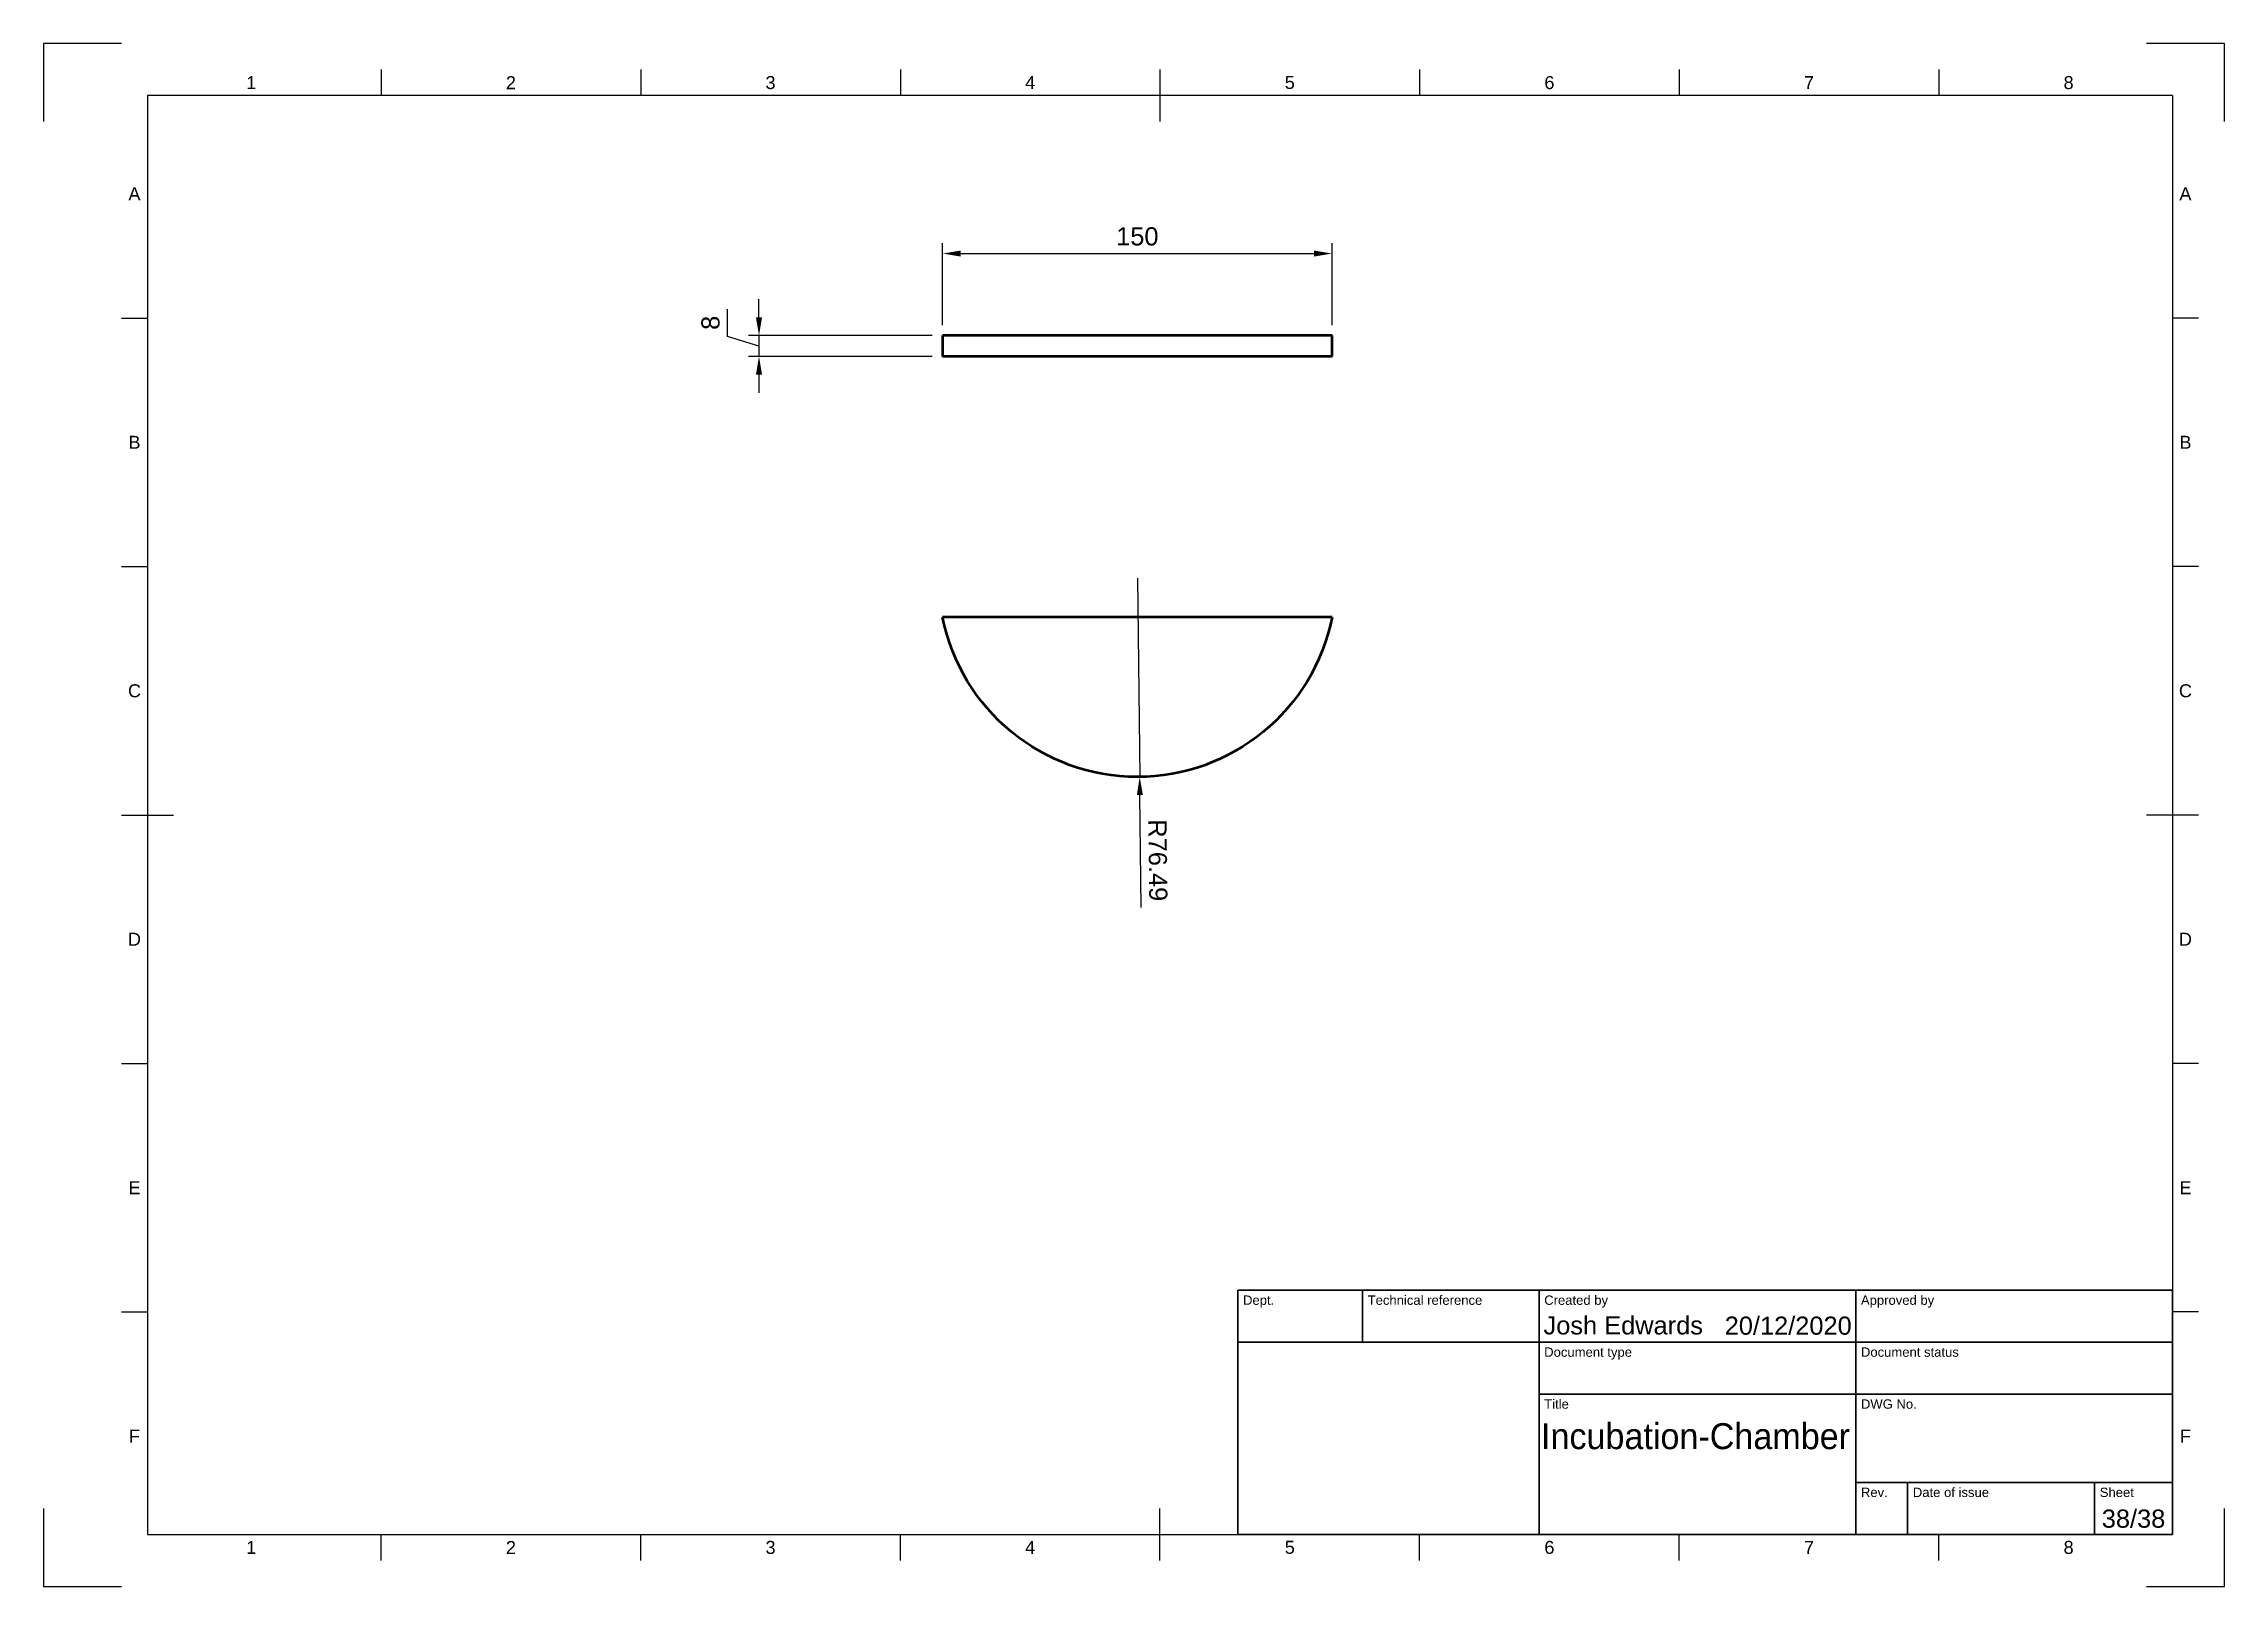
# Model space of a CAD drawing. Header units: millimetres. Extents: x 0 to 420, y 0 to 297.
import ezdxf
from ezdxf.enums import TextEntityAlignment as Align

# ---------------------------------------------------------------- set-up
doc = ezdxf.new("R2010")
doc.units = ezdxf.units.MM
doc.header["$LTSCALE"] = 0.75
for name, color, linetype, lineweight in [('Border', 7, 'Continuous', 25), ('Dimensions', 7, 'Continuous', 25), ('TitleBlock', 7, 'Continuous', 35), ('Visible', 7, 'Continuous', 50)]:
    doc.layers.add(name, color=color, linetype=linetype, lineweight=lineweight)
doc.styles.add('FusionTitle', font='arial.ttf')
doc.styles.get("Standard").update_dxf_attribs({"font": 'arial.ttf'})
doc.dimstyles.new('ISO-25', dxfattribs={"dimtxt": 3.5, "dimasz": 3.5, "dimexe": 2, "dimexo": 2, "dimgap": 1.5, "dimtad": 1, "dimzin": 12, "dimdsep": 46, "dimtxsty": 'Standard', "dimcen": 0, "dimclrd": 256, "dimclre": 256, "dimclrt": 256, "dimazin": 3, "dimtp": 0.1, "dimtm": 0.1, "dimtfac": 0.714, "dimtmove": 1, "dimatfit": 3, "dimfxl": 1, "dimtzin": 12, "dimarcsym": 0})

# ---------------------------------------------------------------- blocks, each defined once
blk = doc.blocks.new('ISO_A3_SHEET')
at = {"layer": 'Border'}
for p, q in [((65, 292), (65, 287)), ((115, 292), (115, 287)), ((165, 292), (165, 287)), ((215, 292), (215, 282)), ((265, 292), (265, 287)), ((315, 292), (315, 287)), ((365, 292), (365, 287)), ((410, 287), (20, 287)), ((20, 287), (20, 10)), ((410, 287), (410, 10)), ((15, 244.16666), (20, 244.16666)), ((415, 244.16666), (410, 244.16666)), ((15, 196.33333), (20, 196.33333)), ((415, 196.33333), (410, 196.33333)), ((15, 148.5), (25, 148.5)), ((415, 148.5), (405, 148.5)), ((15, 100.66667), (20, 100.66667)), ((415, 100.66667), (410, 100.66667)), ((15, 52.83334), (20, 52.83334)), ((415, 52.83334), (410, 52.83334)), ((215, 5), (215, 15)), ((20, 10), (410, 10)), ((65, 5), (65, 10)), ((115, 5), (115, 10)), ((165, 5), (165, 10)), ((265, 5), (265, 10)), ((315, 5), (315, 10)), ((365, 5), (365, 10))]:
    blk.add_line(p, q, dxfattribs=at)
at = {"layer": 'Defpoints'}
for p, q in [((15, 297), (0, 297)), ((0, 297), (0, 282)), ((420, 297), (405, 297)), ((420, 282), (420, 297)), ((0, 15), (0, 0)), ((420, 0), (420, 15)), ((0, 0), (15, 0)), ((405, 0), (420, 0))]:
    blk.add_line(p, q, dxfattribs=at)
at = {"layer": 'Border', "style": 'FusionTitle'}
for s, p in [('1', (40, 289.5)), ('2', (90, 289.5)), ('3', (140, 289.5)), ('4', (190, 289.5)), ('5', (240, 289.5)), ('6', (290, 289.5)), ('7', (340, 289.5)), ('8', (390, 289.5)), ('A', (17.5, 268.08333)), ('A', (412.5, 268.08333)), ('B', (17.5, 220.25)), ('B', (412.5, 220.25)), ('C', (17.5, 172.41667)), ('C', (412.5, 172.41667)), ('D', (17.5, 124.58334)), ('D', (412.5, 124.58334)), ('E', (17.5, 76.75001)), ('E', (412.5, 76.75001)), ('F', (17.5, 28.91668)), ('F', (412.5, 28.91668)), ('1', (40, 7.5)), ('2', (90, 7.5)), ('3', (140, 7.5)), ('4', (190, 7.5)), ('5', (240, 7.5)), ('6', (290, 7.5)), ('7', (340, 7.5)), ('8', (390, 7.5))]:
    blk.add_text(s, height=2.5, dxfattribs=at).set_placement(p, align=Align.MIDDLE)
blk = doc.blocks.new('ISO_TITLEBLOCK')
at = {"layer": 'TitleBlock'}
for p, q in [((0, 47), (-180, 47)), ((-180, 47), (-180, 0)), ((-156, 37), (-156, 47)), ((-122, 0), (-122, 47)), ((-61, 0), (-61, 47)), ((0, 0), (0, 47)), ((-180, 37), (0, 37)), ((-122, 27), (0, 27)), ((-61, 10), (0, 10)), ((-51, 0), (-51, 10)), ((-15, 0), (-15, 10)), ((-180, 0), (0, 0))]:
    blk.add_line(p, q, dxfattribs=at)
at = {"layer": 'TitleBlock', "style": 'FusionTitle'}
for s, p in [('Dept.', (-179, 46)), ('Technical reference', (-155, 46)), ('Created by', (-121, 46)), ('Approved by', (-60, 46)), ('Document type', (-121, 36)), ('Document status', (-60, 36)), ('Title', (-121, 26)), ('DWG No.', (-60, 26)), ('Rev.', (-60, 9)), ('Date of issue', (-50, 9)), ('Sheet', (-14, 9))]:
    blk.add_text(s, height=1.8, dxfattribs=at).set_placement(p, align=Align.TOP_LEFT)
for tag, height, p in [('DEPT', 3.5, (-179, 42)), ('TECHNICAL_REFERENCE', 3.5, (-155, 42)), ('CREATED_BY', 3.5, (-121, 42)), ('APPROVED_BY', 3.5, (-60, 42)), ('DOCUMENT_TYPE', 3.5, (-121, 32)), ('DOCUMENT_STATUS', 3.5, (-60, 32)), ('TITLE_1', 5, (-121, 21.5)), ('TITLE_2', 5, (-121, 14)), ('TITLE_3', 5, (-121, 6.5)), ('DATE_OF_ISSUE', 3.5, (-50, 5))]:
    blk.add_attdef(tag, text='', height=height, dxfattribs=at).set_placement(p, align=Align.TOP_LEFT)
for tag, p in [('CREATED_DATE', (-62, 42)), ('APPROVED_DATE', (-0.99, 42))]:
    blk.add_attdef(tag, text='', height=3.5, dxfattribs=at).set_placement(p, align=Align.TOP_RIGHT)
for tag, height, p in [('DRAWING_NUMBER', 5, (-30.5, 19.75)), ('REV', 3.5, (-56, 4.85)), ('SHEET', 3.5, (-7.5, 4.85))]:
    blk.add_attdef(tag, text='', height=height, dxfattribs=at).set_placement(p, align=Align.TOP_CENTER)
blk = doc.blocks.new('*D8')
at = {"layer": 'Defpoints', "color": 0, "transparency": 16777216}
for p in [(248.145153, 256.587823), (173.145153, 240.788834), (248.145153, 240.788834)]:
    blk.add_point(p, dxfattribs=at)
at = {"layer": 'Dimensions', "lineweight": -2, "transparency": 16777216}
for p, q in [((173.145153, 242.788834), (173.145153, 258.587823)), ((176.645153, 256.587823), (244.645153, 256.587823)), ((248.145153, 242.788834), (248.145153, 258.587823))]:
    blk.add_line(p, q, dxfattribs=at)
at = {"layer": 'Dimensions', "transparency": 16777216}
for points in [[(176.645153, 257.171157), (176.645153, 256.00449), (173.145153, 256.587823)], [(244.645153, 257.171157), (244.645153, 256.00449), (248.145153, 256.587823)]]:
    blk.add_solid(points, dxfattribs=at)
at = {"layer": 'Dimensions', "transparency": 16777216, "insert": (210.645153, 259.874829), "char_height": 3.5, "attachment_point": 5}
blk.add_mtext('150', dxfattribs=at)
blk = doc.blocks.new('*D9')
at = {"layer": 'Defpoints', "color": 0, "transparency": 16777216}
for p in [(173.145153, 240.788834), (137.776368, 236.788834), (173.145153, 236.788834)]:
    blk.add_point(p, dxfattribs=at)
at = {"layer": 'Dimensions', "lineweight": -2, "transparency": 16777216}
for p, q in [((131.739363, 240.599935), (131.739363, 245.906211)), ((137.776368, 244.288834), (137.776368, 247.788834)), ((137.776368, 238.788834), (131.739363, 240.599935)), ((171.145153, 240.788834), (135.776368, 240.788834)), ((137.776368, 240.788834), (137.776368, 236.788834)), ((137.776368, 240.788834), (137.776368, 236.788834)), ((171.145153, 236.788834), (135.776368, 236.788834)), ((137.776368, 233.288834), (137.776368, 229.788834))]:
    blk.add_line(p, q, dxfattribs=at)
at = {"layer": 'Dimensions', "transparency": 16777216}
for points in [[(137.193035, 244.288834), (138.359702, 244.288834), (137.776368, 240.788834)], [(137.193035, 233.288834), (138.359702, 233.288834), (137.776368, 236.788834)]]:
    blk.add_solid(points, dxfattribs=at)
at = {"layer": 'Dimensions', "transparency": 16777216, "insert": (128.452358, 243.253073), "char_height": 3.5, "attachment_point": 5, "rotation": 90}
blk.add_mtext('8', dxfattribs=at)
blk = doc.blocks.new('*D10')
at = {"layer": 'Defpoints', "color": 0, "transparency": 16777216}
for p in [(210.645153, 194.072513), (211.096989, 155.832536)]:
    blk.add_point(p, dxfattribs=at)
at = {"layer": 'Dimensions', "lineweight": -2, "transparency": 16777216}
for p, q in [((210.645153, 194.072513), (211.096989, 155.832536)), ((211.394341, 130.66683), (211.138341, 152.332781))]:
    blk.add_line(p, q, dxfattribs=at)
at = {"layer": 'Dimensions', "transparency": 16777216}
blk.add_solid([(211.721634, 152.339673), (210.555048, 152.325888), (211.096989, 155.832536)], dxfattribs=at)
at = {"layer": 'Dimensions', "transparency": 16777216, "insert": (214.573793, 139.788764), "char_height": 3.5, "attachment_point": 5, "rotation": 270.67696552}
blk.add_mtext('R76.49', dxfattribs=at)

msp = doc.modelspace()

# ---------------------------------------------------------------- linework, layer by layer
at = {"layer": 'Visible', "extrusion": (0, 1, 0)}
for p, q in [((173.145153, 240.788834, -15.371323), (173.145153, 236.788834, -15.371323)), ((248.145153, 236.788834, -15.371323), (248.145153, 240.788834, -15.371323))]:
    msp.add_line(p, q, dxfattribs=at)
at = {"layer": 'Visible'}
msp.add_line((248.145153, 186.572513, 2), (173.145153, 186.572513, 2), dxfattribs=at)
at = {"layer": 'Visible', "extrusion": (2e-15, -1, 3e-16)}
for centre in [(210.645153, -22.871323, -240.788834), (210.645153, -22.871323, -236.788834)]:
    msp.add_arc(centre, 38.242646, 11.309932, 168.690068, dxfattribs=at)
at = {"layer": 'Visible', "extrusion": (2e-15, -3e-16, -1)}
msp.add_arc((-210.645153, 194.072513, -2), 38.242646, 191.309932, 348.690068, dxfattribs=at)

# ---------------------------------------------------------------- block references
at = {"layer": 'Border'}
msp.add_blockref('ISO_A3_SHEET', (0, 0), dxfattribs=at)
at = {"layer": 'TitleBlock'}
ref = msp.add_blockref('ISO_TITLEBLOCK', (410, 10), dxfattribs=at)
ref.add_attrib('CREATED_DATE_001', '20/12/2020', (323.762619, 48.440314), dxfattribs={"height": 3.5, "style": 'FusionTitle'})
ref.add_attrib('SHEET_001', '38/38', (396.386937, 11.290314), dxfattribs={"height": 3.5, "style": 'FusionTitle'})
ref.add_attrib('TITLE_1_001', 'Incubation-Chamber', (288.387328, 26.414734), dxfattribs={"height": 5, "style": 'FusionTitle', "width": 0.9405})
ref.add_attrib('CREATED_BY_001', 'Josh Edwards', (288.86869, 48.5), dxfattribs={"height": 3.5, "style": 'FusionTitle'})

# ---------------------------------------------------------------- dimensions: what is measured, and where the dimension line sits
at = {"layer": 'Dimensions'}
for p2, distance, picture, middle in [((248.145153, 240.788834), 15.798989, '*D8', (210.645153, 259.874829)), ((173.145153, 236.788834), -35.368785, '*D9', (128.452358, 242.099935))]:
    dim = msp.add_aligned_dim(p1=(173.145153, 240.788834), p2=p2, distance=distance, dimstyle='ISO-25', override={"dimlfac": 2, "dimclrd": 256, "dimclre": 256}, dxfattribs=at)
    dim.commit()
    dim.dimension.update_dxf_attribs({"geometry": picture, "text_midpoint": middle})
dim = msp.add_radius_dim(center=(210.645153, 194.072513), mpoint=(211.096989, 155.832536), dimstyle='ISO-25', override={"dimlfac": 2, "dimse1": 1, "dimclrd": 256, "dimclre": 256}, dxfattribs=at)
dim.commit()
dim.dimension.update_dxf_attribs({"geometry": '*D10', "text_midpoint": (214.573793, 139.788764)})

doc.saveas('drawing.dxf')
